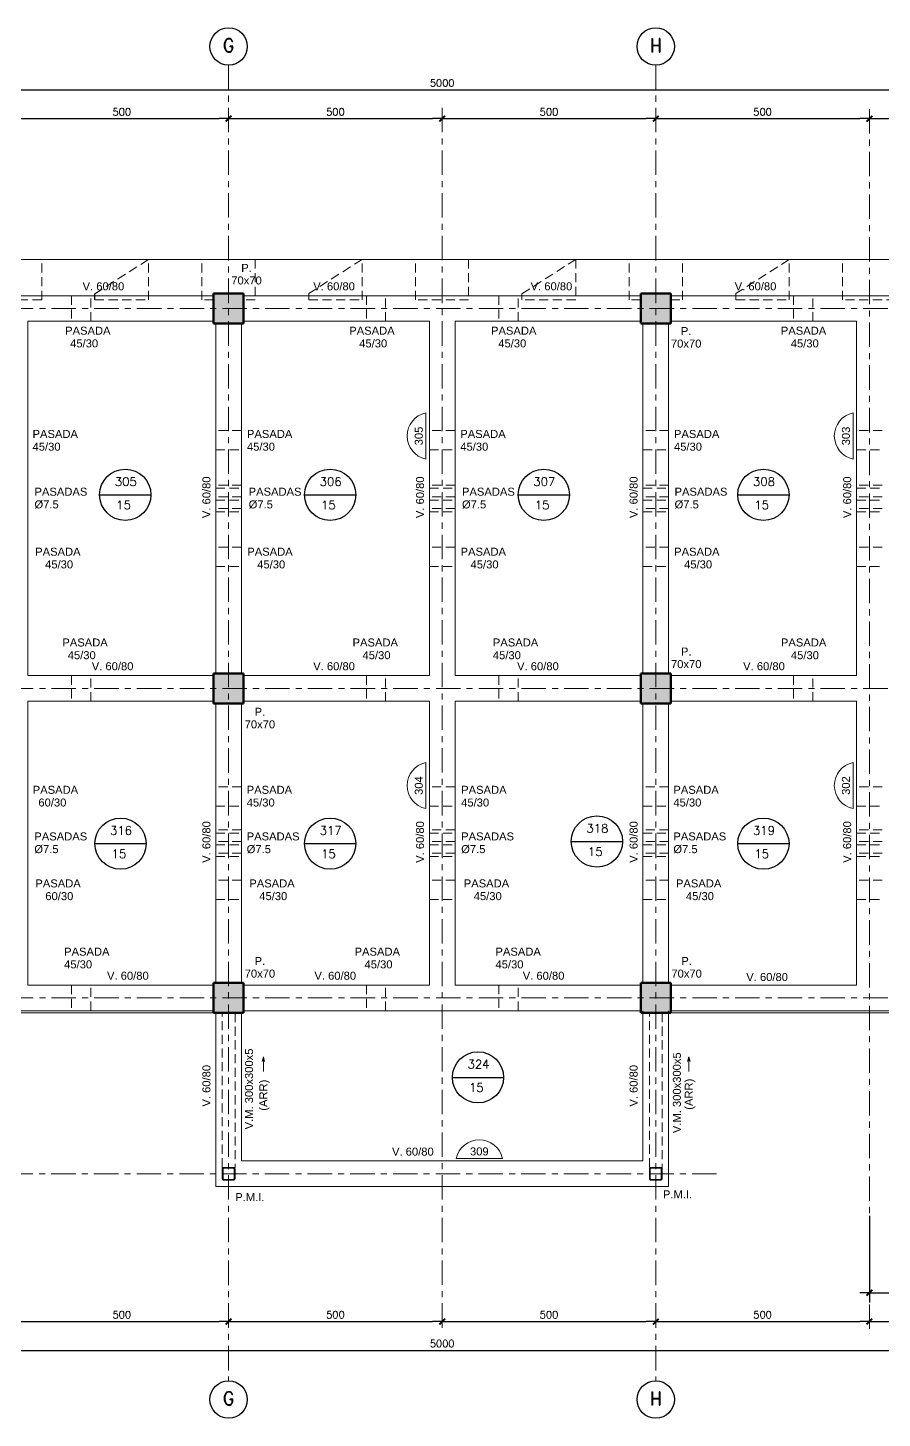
# Model space of a CAD drawing. Extents: x -4 to 6083, y -4 to 8618.
# Drawn here: x 2065 to 4065, y 1661 to 4918 of the extents above; entities that cross this region are included whole.
import ezdxf
from ezdxf.enums import TextEntityAlignment as Align

# ---------------------------------------------------------------- set-up
doc = ezdxf.new("R2010")
doc.units = 0
doc.header["$LTSCALE"] = 45
doc.header["$MEASUREMENT"] = 0
doc.linetypes.add('Grid Line', pattern=[2.2225, 1.27, -0.3175, 0.3175, -0.3175])
doc.linetypes.add('RLE-PROYECCION', pattern=[0.71438, 0.47625, -0.23813])
doc.layers.get('0').update_dxf_attribs({"linetype": 'CONTINUOUS'})
for name, color, linetype, lineweight in [('A-ANNO-TEXT', 2, 'CONTINUOUS', 9), ('RLE-EJE', 3, 'CONTINUOUS', 25), ('RLE-EJES', 1, 'Grid Line', 9), ('RLE-LOSA', 3, 'CONTINUOUS', 15), ('RLE-PILAR', 5, 'CONTINUOUS', 50), ('RLE-PROYECCION', 2, 'RLE-PROYECCION', 15), ('RLE-SOLID', 252, 'CONTINUOUS', 15), ('RLE-TEXTO-1', 9, 'CONTINUOUS', 9), ('RLE-VIGA', 3, 'CONTINUOUS', 15)]:
    doc.layers.add(name, color=color, linetype=linetype, lineweight=lineweight)
for name, color, linetype in [('RLA-COTAS', 2, 'CONTINUOUS'), ('RLA-COTAS1', 2, 'CONTINUOUS'), ('RLA-LOSAS', 3, 'CONTINUOUS')]:
    doc.layers.add(name, color=color, linetype=linetype)
doc.styles.add('Arial_1', font='arial.ttf', dxfattribs={"height": 30})
doc.styles.add('Arial_2', font='arial.ttf', dxfattribs={"height": 18.75})
doc.styles.add('ROMAND', font='romand', dxfattribs={"height": 31.5})
doc.styles.add('ROMANS', font='ROMANS.shx', dxfattribs={"height": 16.875})
doc.dimstyles.new('ING-75', dxfattribs={"dimscale": 75, "dimtxt": 0.27, "dimasz": 0.3, "dimexe": 0, "dimexo": 0, "dimgap": 0.1, "dimtad": 1, "dimdec": 1, "dimzin": 12, "dimdsep": 46, "dimtxsty": 'ROMANS', "dimblk": 'TICK1', "dimblk1": 'TICK1', "dimblk2": 'TICK1', "dimcen": 0.09, "dimclrd": 2, "dimclre": 1, "dimclrt": 3, "dimadec": 0, "dimazin": 0, "dimtfac": 1, "dimtdec": 0, "dimtix": 1, "dimtmove": 2, "dimatfit": 3, "dimldrblk": 'TICK1', "dimfxl": 0, "dimfxlon": 1, "dimtolj": 1, "dimtzin": 0, "dimarcsym": 0})

# ---------------------------------------------------------------- blocks, each defined once
blk = doc.blocks.new('TICK1')
at = {"color": 2}
for points in [[(0, 0), (-1, 0)], [(0, 0), (1, 0)]]:
    blk.add_lwpolyline(points, dxfattribs=at)
at = {"color": 2, "const_width": 0.2}
blk.add_lwpolyline([(-0.3, -0.3), (0.3, 0.3)], dxfattribs=at)
blk = doc.blocks.new('*D59')
at = {"layer": 'RLA-COTAS', "color": 2, "lineweight": -2, "transparency": 16777216}
blk.add_line((557.5, 4772.5), (5512.5, 4772.5), dxfattribs=at)
at = {"layer": 'RLA-COTAS', "color": 2, "lineweight": -2, "transparency": 16777216, "xscale": 22.5, "yscale": 22.5, "zscale": 22.5, "rotation": 180}
blk.add_blockref('TICK1', (535, 4772.5), dxfattribs=at)
at = {"layer": 'RLA-COTAS', "color": 2, "lineweight": -2, "transparency": 16777216, "xscale": 22.5, "yscale": 22.5, "zscale": 22.5}
blk.add_blockref('TICK1', (5535, 4772.5), dxfattribs=at)
at = {"layer": 'RLA-COTAS', "color": 3, "transparency": 16777216, "insert": (3035, 4788.4), "char_height": 16.88, "attachment_point": 5, "style": 'ROMANS'}
blk.add_mtext('\\A1;5000', dxfattribs=at)
blk = doc.blocks.new('*D64')
at = {"layer": 'RLA-COTAS', "color": 2, "lineweight": -2, "transparency": 16777216}
blk.add_line((2057.5, 4705), (2512.5, 4705), dxfattribs=at)
at = {"layer": 'RLA-COTAS', "color": 2, "lineweight": -2, "transparency": 16777216, "xscale": 22.5, "yscale": 22.5, "zscale": 22.5, "rotation": 180}
blk.add_blockref('TICK1', (2035, 4705), dxfattribs=at)
at = {"layer": 'RLA-COTAS', "color": 2, "lineweight": -2, "transparency": 16777216, "xscale": 22.5, "yscale": 22.5, "zscale": 22.5}
blk.add_blockref('TICK1', (2535, 4705), dxfattribs=at)
at = {"layer": 'RLA-COTAS', "color": 3, "transparency": 16777216, "insert": (2285, 4720.9), "char_height": 16.88, "attachment_point": 5, "style": 'ROMANS'}
blk.add_mtext('\\A1;500', dxfattribs=at)
blk = doc.blocks.new('*D65')
at = {"layer": 'RLA-COTAS', "color": 2, "lineweight": -2, "transparency": 16777216}
blk.add_line((2557.5, 4705), (3012.5, 4705), dxfattribs=at)
at = {"layer": 'RLA-COTAS', "color": 2, "lineweight": -2, "transparency": 16777216, "xscale": 22.5, "yscale": 22.5, "zscale": 22.5, "rotation": 180}
blk.add_blockref('TICK1', (2535, 4705), dxfattribs=at)
at = {"layer": 'RLA-COTAS', "color": 2, "lineweight": -2, "transparency": 16777216, "xscale": 22.5, "yscale": 22.5, "zscale": 22.5}
blk.add_blockref('TICK1', (3035, 4705), dxfattribs=at)
at = {"layer": 'RLA-COTAS', "color": 3, "transparency": 16777216, "insert": (2785, 4720.9), "char_height": 16.88, "attachment_point": 5, "style": 'ROMANS'}
blk.add_mtext('\\A1;500', dxfattribs=at)
blk = doc.blocks.new('*D66')
at = {"layer": 'RLA-COTAS', "color": 2, "lineweight": -2, "transparency": 16777216}
blk.add_line((3057.5, 4705), (3512.5, 4705), dxfattribs=at)
at = {"layer": 'RLA-COTAS', "color": 2, "lineweight": -2, "transparency": 16777216, "xscale": 22.5, "yscale": 22.5, "zscale": 22.5, "rotation": 180}
blk.add_blockref('TICK1', (3035, 4705), dxfattribs=at)
at = {"layer": 'RLA-COTAS', "color": 2, "lineweight": -2, "transparency": 16777216, "xscale": 22.5, "yscale": 22.5, "zscale": 22.5}
blk.add_blockref('TICK1', (3535, 4705), dxfattribs=at)
at = {"layer": 'RLA-COTAS', "color": 3, "transparency": 16777216, "insert": (3285, 4720.9), "char_height": 16.88, "attachment_point": 5, "style": 'ROMANS'}
blk.add_mtext('\\A1;500', dxfattribs=at)
blk = doc.blocks.new('*D67')
at = {"layer": 'RLA-COTAS', "color": 2, "lineweight": -2, "transparency": 16777216}
blk.add_line((3557.5, 4705), (4012.5, 4705), dxfattribs=at)
at = {"layer": 'RLA-COTAS', "color": 2, "lineweight": -2, "transparency": 16777216, "xscale": 22.5, "yscale": 22.5, "zscale": 22.5, "rotation": 180}
blk.add_blockref('TICK1', (3535, 4705), dxfattribs=at)
at = {"layer": 'RLA-COTAS', "color": 2, "lineweight": -2, "transparency": 16777216, "xscale": 22.5, "yscale": 22.5, "zscale": 22.5}
blk.add_blockref('TICK1', (4035, 4705), dxfattribs=at)
at = {"layer": 'RLA-COTAS', "color": 3, "transparency": 16777216, "insert": (3785, 4720.9), "char_height": 16.88, "attachment_point": 5, "style": 'ROMANS'}
blk.add_mtext('\\A1;500', dxfattribs=at)
blk = doc.blocks.new('*D68')
at = {"layer": 'RLA-COTAS', "color": 2, "lineweight": -2, "transparency": 16777216}
blk.add_line((4057.5, 4705), (4512.5, 4705), dxfattribs=at)
at = {"layer": 'RLA-COTAS', "color": 2, "lineweight": -2, "transparency": 16777216, "xscale": 22.5, "yscale": 22.5, "zscale": 22.5, "rotation": 180}
blk.add_blockref('TICK1', (4035, 4705), dxfattribs=at)
at = {"layer": 'RLA-COTAS', "color": 2, "lineweight": -2, "transparency": 16777216, "xscale": 22.5, "yscale": 22.5, "zscale": 22.5}
blk.add_blockref('TICK1', (4535, 4705), dxfattribs=at)
at = {"layer": 'RLA-COTAS', "color": 3, "transparency": 16777216, "insert": (4285, 4720.9), "char_height": 16.88, "attachment_point": 5, "style": 'ROMANS'}
blk.add_mtext('\\A1;500', dxfattribs=at)
blk = doc.blocks.new('*D84')
at = {"layer": 'RLA-COTAS', "color": 2, "lineweight": -2, "transparency": 16777216}
blk.add_line((2057.5, 1887.1), (2512.5, 1887.1), dxfattribs=at)
at = {"layer": 'RLA-COTAS', "color": 2, "lineweight": -2, "transparency": 16777216, "xscale": 22.5, "yscale": 22.5, "zscale": 22.5, "rotation": 180}
blk.add_blockref('TICK1', (2035, 1887.1), dxfattribs=at)
at = {"layer": 'RLA-COTAS', "color": 2, "lineweight": -2, "transparency": 16777216, "xscale": 22.5, "yscale": 22.5, "zscale": 22.5}
blk.add_blockref('TICK1', (2535, 1887.1), dxfattribs=at)
at = {"layer": 'RLA-COTAS', "color": 3, "transparency": 16777216, "insert": (2285, 1903.1), "char_height": 16.88, "attachment_point": 5, "style": 'ROMANS'}
blk.add_mtext('\\A1;500', dxfattribs=at)
blk = doc.blocks.new('*D85')
at = {"layer": 'RLA-COTAS', "color": 2, "lineweight": -2, "transparency": 16777216}
blk.add_line((2557.5, 1887.1), (3012.5, 1887.1), dxfattribs=at)
at = {"layer": 'RLA-COTAS', "color": 2, "lineweight": -2, "transparency": 16777216, "xscale": 22.5, "yscale": 22.5, "zscale": 22.5, "rotation": 180}
blk.add_blockref('TICK1', (2535, 1887.1), dxfattribs=at)
at = {"layer": 'RLA-COTAS', "color": 2, "lineweight": -2, "transparency": 16777216, "xscale": 22.5, "yscale": 22.5, "zscale": 22.5}
blk.add_blockref('TICK1', (3035, 1887.1), dxfattribs=at)
at = {"layer": 'RLA-COTAS', "color": 3, "transparency": 16777216, "insert": (2785, 1903.1), "char_height": 16.88, "attachment_point": 5, "style": 'ROMANS'}
blk.add_mtext('\\A1;500', dxfattribs=at)
blk = doc.blocks.new('*D86')
at = {"layer": 'RLA-COTAS', "color": 2, "lineweight": -2, "transparency": 16777216}
blk.add_line((3057.5, 1887.1), (3512.5, 1887.1), dxfattribs=at)
at = {"layer": 'RLA-COTAS', "color": 2, "lineweight": -2, "transparency": 16777216, "xscale": 22.5, "yscale": 22.5, "zscale": 22.5, "rotation": 180}
blk.add_blockref('TICK1', (3035, 1887.1), dxfattribs=at)
at = {"layer": 'RLA-COTAS', "color": 2, "lineweight": -2, "transparency": 16777216, "xscale": 22.5, "yscale": 22.5, "zscale": 22.5}
blk.add_blockref('TICK1', (3535, 1887.1), dxfattribs=at)
at = {"layer": 'RLA-COTAS', "color": 3, "transparency": 16777216, "insert": (3285, 1903.1), "char_height": 16.88, "attachment_point": 5, "style": 'ROMANS'}
blk.add_mtext('\\A1;500', dxfattribs=at)
blk = doc.blocks.new('*D87')
at = {"layer": 'RLA-COTAS', "color": 2, "lineweight": -2, "transparency": 16777216}
blk.add_line((3557.5, 1887.1), (4012.5, 1887.1), dxfattribs=at)
at = {"layer": 'RLA-COTAS', "color": 2, "lineweight": -2, "transparency": 16777216, "xscale": 22.5, "yscale": 22.5, "zscale": 22.5, "rotation": 180}
blk.add_blockref('TICK1', (3535, 1887.1), dxfattribs=at)
at = {"layer": 'RLA-COTAS', "color": 2, "lineweight": -2, "transparency": 16777216, "xscale": 22.5, "yscale": 22.5, "zscale": 22.5}
blk.add_blockref('TICK1', (4035, 1887.1), dxfattribs=at)
at = {"layer": 'RLA-COTAS', "color": 3, "transparency": 16777216, "insert": (3785, 1903.1), "char_height": 16.88, "attachment_point": 5, "style": 'ROMANS'}
blk.add_mtext('\\A1;500', dxfattribs=at)
blk = doc.blocks.new('*D88')
at = {"layer": 'RLA-COTAS', "color": 2, "lineweight": -2, "transparency": 16777216}
blk.add_line((4057.5, 1887.1), (4512.5, 1887.1), dxfattribs=at)
at = {"layer": 'RLA-COTAS', "color": 2, "lineweight": -2, "transparency": 16777216, "xscale": 22.5, "yscale": 22.5, "zscale": 22.5, "rotation": 180}
blk.add_blockref('TICK1', (4035, 1887.1), dxfattribs=at)
at = {"layer": 'RLA-COTAS', "color": 2, "lineweight": -2, "transparency": 16777216, "xscale": 22.5, "yscale": 22.5, "zscale": 22.5}
blk.add_blockref('TICK1', (4535, 1887.1), dxfattribs=at)
at = {"layer": 'RLA-COTAS', "color": 3, "transparency": 16777216, "insert": (4285, 1903.1), "char_height": 16.88, "attachment_point": 5, "style": 'ROMANS'}
blk.add_mtext('\\A1;500', dxfattribs=at)
blk = doc.blocks.new('*D106')
at = {"layer": 'RLA-COTAS', "color": 2, "lineweight": -2, "transparency": 16777216}
blk.add_line((557.5, 1819.6), (5512.5, 1819.6), dxfattribs=at)
at = {"layer": 'RLA-COTAS', "color": 2, "lineweight": -2, "transparency": 16777216, "xscale": 22.5, "yscale": 22.5, "zscale": 22.5, "rotation": 180}
blk.add_blockref('TICK1', (535, 1819.6), dxfattribs=at)
at = {"layer": 'RLA-COTAS', "color": 2, "lineweight": -2, "transparency": 16777216, "xscale": 22.5, "yscale": 22.5, "zscale": 22.5}
blk.add_blockref('TICK1', (5535, 1819.6), dxfattribs=at)
at = {"layer": 'RLA-COTAS', "color": 3, "transparency": 16777216, "insert": (3035, 1835.6), "char_height": 16.88, "attachment_point": 5, "style": 'ROMANS'}
blk.add_mtext('\\A1;5000', dxfattribs=at)
blk = doc.blocks.new('*D108')
at = {"layer": 'RLA-COTAS1', "color": 1, "lineweight": -2, "transparency": 16777216}
for p, q in [((4035, 2134.6), (4035, 1932.1)), ((4164, 2134.6), (4164, 1932.1))]:
    blk.add_line(p, q, dxfattribs=at)
at = {"layer": 'RLA-COTAS1', "color": 2, "lineweight": -2, "transparency": 16777216}
blk.add_line((4057.5, 1954.6), (4141.5, 1954.6), dxfattribs=at)
at = {"layer": 'RLA-COTAS1', "color": 2, "lineweight": -2, "transparency": 16777216, "xscale": 22.5, "yscale": 22.5, "zscale": 22.5, "rotation": 180}
blk.add_blockref('TICK1', (4035, 1954.6), dxfattribs=at)
at = {"layer": 'RLA-COTAS1', "color": 2, "lineweight": -2, "transparency": 16777216, "xscale": 22.5, "yscale": 22.5, "zscale": 22.5}
blk.add_blockref('TICK1', (4164, 1954.6), dxfattribs=at)
at = {"layer": 'RLA-COTAS1', "color": 3, "transparency": 16777216, "insert": (4099.5, 1970.6), "char_height": 16.88, "attachment_point": 5, "style": 'ROMANS'}
blk.add_mtext('\\A1;129', dxfattribs=at)

msp = doc.modelspace()

# ---------------------------------------------------------------- hatches: boundary and pattern name
at = {"layer": 'RLE-SOLID'}
for points in [[(2569.967, 4225.329), (2569.967, 4295.329), (2499.967, 4295.329), (2499.967, 4225.329)], [(3569.967, 4225.329), (3569.967, 4295.329), (3499.967, 4295.329), (3499.967, 4225.329)], [(2569.967, 3335.346), (2569.967, 3405.346), (2499.967, 3405.346), (2499.967, 3335.346)], [(3569.967, 3335.346), (3569.967, 3405.346), (3499.967, 3405.346), (3499.967, 3335.346)], [(2499.967, 2610.329), (2569.967, 2610.329), (2569.967, 2680.329), (2499.967, 2680.329), (2499.967, 2615.268)], [(3557.42, 2610.329), (3569.967, 2610.329), (3569.967, 2680.329), (3499.967, 2680.329), (3499.967, 2610.329), (3531.535, 2610.329)]]:
    msp.add_hatch(color=256, dxfattribs=at).paths.add_polyline_path(points, flags=0)

# ---------------------------------------------------------------- linework, layer by layer
msp.add_line((2221.739, 4280.329), (2221.739, 4294.831))
at = {"layer": 'A-ANNO-TEXT'}
for p, q in [((2616.308, 2507.611), (2613.293, 2496.361)), ((2616.308, 2507.611), (2619.322, 2496.361)), ((2616.308, 2507.611), (2616.308, 2475.085)), ((3612.308, 2507.611), (3609.293, 2496.361)), ((3612.308, 2507.611), (3615.322, 2496.361)), ((3612.308, 2507.611), (3612.308, 2475.085)), ((2616.308, 2475.085), (2616.308, 2472.786)), ((3612.308, 2475.085), (3612.308, 2472.786))]:
    msp.add_line(p, q, dxfattribs=at)
at = {"layer": 'RLA-LOSAS'}
for p, q in [((2233.083, 3823.976), (2353.083, 3823.976)), ((2712.612, 3823.976), (2832.612, 3823.976)), ((3212.841, 3823.976), (3332.841, 3823.976)), ((3726.869, 3823.976), (3846.869, 3823.976)), ((2221.971, 3006.705), (2341.971, 3006.705)), ((2712.612, 3006.705), (2832.612, 3006.705)), ((3337.174, 3011.863), (3457.174, 3011.863)), ((3726.869, 3006.705), (3846.869, 3006.705)), ((3058.805, 2459.214), (3178.805, 2459.214))]:
    msp.add_line(p, q, dxfattribs=at)
for centre in [(2293.083, 3823.976), (2772.612, 3823.976), (3272.841, 3823.976), (3786.869, 3823.976), (2281.971, 3006.705), (2772.612, 3006.705), (3397.174, 3011.863), (3786.869, 3006.705), (3118.805, 2459.214)]:
    msp.add_circle(centre, 60, dxfattribs=at)
at = {"layer": 'RLE-EJE'}
for centre in [(2534.967, 4874.079), (3534.967, 4874.079), (2534.967, 1704.579), (3534.967, 1704.579)]:
    msp.add_circle(centre, 43.75, dxfattribs=at)
at = {"layer": 'RLE-EJES'}
for p, q in [((2534.967, 4830.329), (2534.967, 1748.329)), ((3534.967, 4830.329), (3534.967, 1748.329)), ((3034.967, 4730.346), (3034.967, 1870.346)), ((4034.967, 4727.346), (4034.967, 1865.346)), ((120.235, 4260.346), (5959.23, 4260.346)), ((120.235, 3370.346), (5959.23, 3370.346)), ((120.235, 2645.329), (5959.23, 2645.329)), ((3677.154, 2233.329), (167.154, 2233.329))]:
    msp.add_line(p, q, dxfattribs=at)
at = {"layer": 'RLE-LOSA'}
for p, q in [((499.966, 4375.329), (5064.967, 4375.329)), ((2499.967, 2610.329), (1784.972, 2610.329)), ((4499.967, 2610.329), (3569.967, 2610.329))]:
    msp.add_line(p, q, dxfattribs=at)
at = {"layer": 'RLE-PILAR'}
for p, q in [((2499.967, 4295.329), (2569.967, 4295.329)), ((2499.967, 4225.329), (2499.967, 4295.329)), ((2569.967, 4295.329), (2569.967, 4225.329)), ((3499.967, 4295.329), (3569.967, 4295.329)), ((3499.967, 4225.329), (3499.967, 4295.329)), ((3569.967, 4295.329), (3569.967, 4225.329)), ((2569.967, 4225.329), (2499.967, 4225.329)), ((3569.967, 4225.329), (3499.967, 4225.329)), ((2499.967, 3405.346), (2569.967, 3405.346)), ((2499.967, 3335.346), (2499.967, 3405.346)), ((2569.967, 3405.346), (2569.967, 3335.346)), ((3499.967, 3405.346), (3569.967, 3405.346)), ((3499.967, 3335.346), (3499.967, 3405.346)), ((3569.967, 3405.346), (3569.967, 3335.346)), ((2569.967, 3335.346), (2499.967, 3335.346)), ((3569.967, 3335.346), (3499.967, 3335.346)), ((2499.967, 2680.329), (2569.967, 2680.329)), ((2499.967, 2610.329), (2499.967, 2680.329)), ((2569.967, 2680.329), (2569.967, 2610.329)), ((3499.967, 2680.329), (3569.967, 2680.329)), ((3499.967, 2610.329), (3499.967, 2680.329)), ((3569.967, 2680.329), (3569.967, 2610.329)), ((2569.967, 2610.329), (2499.967, 2610.329)), ((3569.967, 2610.329), (3499.967, 2610.329))]:
    msp.add_line(p, q, dxfattribs=at)
at = {"layer": 'RLE-PROYECCION'}
for p, q in [((2097.467, 4280.317), (2097.467, 4375.317)), ((2097.467, 4280.317), (1972.467, 4280.317)), ((2167.467, 4290.346), (2167.467, 4230.346)), ((2212.467, 4230.346), (2212.467, 4290.346)), ((2857.467, 4290.346), (2857.467, 4230.346)), ((2902.467, 4230.346), (2902.467, 4290.346)), ((3167.467, 4290.346), (3167.467, 4230.346)), ((3212.467, 4230.346), (3212.467, 4290.346)), ((3857.467, 4290.346), (3857.467, 4230.346)), ((3902.467, 4230.346), (3902.467, 4290.346)), ((2564.967, 3974.513), (2504.967, 3974.513)), ((3064.967, 3974.513), (3004.967, 3974.513)), ((3564.967, 3974.513), (3504.967, 3974.513)), ((4064.967, 3974.513), (4004.967, 3974.513)), ((2504.967, 3929.513), (2564.967, 3929.513)), ((3004.967, 3929.513), (3064.967, 3929.513)), ((3504.967, 3929.513), (3564.967, 3929.513)), ((4004.967, 3929.513), (4064.967, 3929.513)), ((2564.967, 3846.596), (2504.967, 3846.596)), ((3064.967, 3846.596), (3004.967, 3846.596)), ((3564.967, 3846.596), (3504.967, 3846.596)), ((4064.967, 3846.596), (4004.967, 3846.596)), ((2504.967, 3839.096), (2564.967, 3839.096)), ((2564.967, 3819.096), (2504.967, 3819.096)), ((2504.967, 3811.596), (2564.967, 3811.596)), ((3004.967, 3839.096), (3064.967, 3839.096)), ((3064.967, 3819.096), (3004.967, 3819.096)), ((3004.967, 3811.596), (3064.967, 3811.596)), ((3504.967, 3839.096), (3564.967, 3839.096)), ((3564.967, 3819.096), (3504.967, 3819.096)), ((3504.967, 3811.596), (3564.967, 3811.596)), ((4004.967, 3839.096), (4064.967, 3839.096)), ((4064.967, 3819.096), (4004.967, 3819.096)), ((4004.967, 3811.596), (4064.967, 3811.596)), ((2564.967, 3791.596), (2504.967, 3791.596)), ((2504.967, 3784.096), (2564.967, 3784.096)), ((3064.967, 3791.596), (3004.967, 3791.596)), ((3004.967, 3784.096), (3064.967, 3784.096)), ((3564.967, 3791.596), (3504.967, 3791.596)), ((3504.967, 3784.096), (3564.967, 3784.096)), ((4064.967, 3791.596), (4004.967, 3791.596)), ((4004.967, 3784.096), (4064.967, 3784.096)), ((2564.967, 3701.179), (2504.967, 3701.179)), ((3064.967, 3701.179), (3004.967, 3701.179)), ((3564.967, 3701.179), (3504.967, 3701.179)), ((4064.967, 3701.179), (4004.967, 3701.179)), ((2504.967, 3656.179), (2564.967, 3656.179)), ((3004.967, 3656.179), (3064.967, 3656.179)), ((3504.967, 3656.179), (3564.967, 3656.179)), ((4004.967, 3656.179), (4064.967, 3656.179)), ((2167.467, 3400.346), (2167.467, 3340.346)), ((2212.467, 3340.346), (2212.467, 3400.346)), ((2857.467, 3400.346), (2857.467, 3340.346)), ((2902.467, 3340.346), (2902.467, 3400.346)), ((3167.467, 3400.346), (3167.467, 3340.346)), ((3212.467, 3340.346), (3212.467, 3400.346)), ((3857.467, 3400.346), (3857.467, 3340.346)), ((3902.467, 3340.346), (3902.467, 3400.346)), ((2564.967, 3139.507), (2504.967, 3139.507)), ((3064.967, 3139.507), (3004.967, 3139.507)), ((3564.967, 3139.507), (3504.967, 3139.507)), ((4064.967, 3139.507), (4004.967, 3139.507)), ((2504.967, 3094.507), (2564.967, 3094.507)), ((3004.967, 3094.507), (3064.967, 3094.507)), ((3504.967, 3094.507), (3564.967, 3094.507)), ((4004.967, 3094.507), (4064.967, 3094.507)), ((2564.967, 3039.088), (2504.967, 3039.088)), ((2504.967, 3039.088), (2504.967, 3031.588)), ((2504.967, 3031.588), (2564.967, 3031.588)), ((2564.967, 3031.588), (2564.967, 3039.088)), ((3064.967, 3039.088), (3004.967, 3039.088)), ((3004.967, 3031.588), (3064.967, 3031.588)), ((3564.967, 3039.088), (3504.967, 3039.088)), ((3504.967, 3031.588), (3564.967, 3031.588)), ((4064.967, 3039.088), (4004.967, 3039.088)), ((4004.967, 3031.588), (4064.967, 3031.588)), ((2564.967, 3011.588), (2504.967, 3011.588)), ((2504.967, 3011.588), (2504.967, 3004.088)), ((2504.967, 3004.088), (2564.967, 3004.088)), ((2564.967, 3004.088), (2564.967, 3011.588)), ((3064.967, 3011.588), (3004.967, 3011.588)), ((3004.967, 3004.088), (3064.967, 3004.088)), ((3564.967, 3011.588), (3504.967, 3011.588)), ((3504.967, 3004.088), (3564.967, 3004.088)), ((4064.967, 3011.588), (4004.967, 3011.588)), ((4004.967, 3004.088), (4064.967, 3004.088)), ((2564.967, 2984.088), (2504.967, 2984.088)), ((2504.967, 2984.088), (2504.967, 2976.588)), ((2504.967, 2976.588), (2564.967, 2976.588)), ((2564.967, 2976.588), (2564.967, 2984.088)), ((3064.967, 2984.088), (3004.967, 2984.088)), ((3004.967, 2976.588), (3064.967, 2976.588)), ((3564.967, 2984.088), (3504.967, 2984.088)), ((3504.967, 2976.588), (3564.967, 2976.588)), ((4064.967, 2984.088), (4004.967, 2984.088)), ((4004.967, 2976.588), (4064.967, 2976.588)), ((2564.967, 2921.168), (2504.967, 2921.168)), ((3064.967, 2921.168), (3004.967, 2921.168)), ((3564.967, 2921.168), (3504.967, 2921.168)), ((4064.967, 2921.168), (4004.967, 2921.168)), ((2504.967, 2876.168), (2564.967, 2876.168)), ((3004.967, 2876.168), (3064.967, 2876.168)), ((3504.967, 2876.168), (3564.967, 2876.168)), ((4004.967, 2876.168), (4064.967, 2876.168)), ((2167.467, 2675.346), (2167.467, 2615.346)), ((2212.467, 2615.346), (2212.467, 2675.346)), ((2857.467, 2675.346), (2857.467, 2615.346)), ((2902.467, 2615.346), (2902.467, 2675.346)), ((3167.467, 2675.346), (3167.467, 2615.346)), ((3212.467, 2615.346), (3212.467, 2675.346)), ((2519.967, 2248.329), (2519.967, 2610.346)), ((2549.967, 2610.346), (2549.967, 2248.329)), ((3519.967, 2248.329), (3519.967, 2610.346)), ((3519.967, 2610.346), (3549.967, 2610.346)), ((3549.967, 2610.346), (3549.967, 2248.329)), ((2548.967, 2248.329), (2520.967, 2248.329)), ((2523.967, 2248.329), (2545.967, 2248.329)), ((2545.967, 2248.329), (2523.967, 2248.329)), ((3548.967, 2248.329), (3520.967, 2248.329)), ((3523.967, 2248.329), (3545.967, 2248.329)), ((3545.967, 2248.329), (3523.967, 2248.329)), ((2519.967, 2222.329), (2519.967, 2244.329)), ((2519.967, 2244.329), (2519.967, 2222.329)), ((2521.967, 2244.329), (2521.967, 2222.329)), ((2521.967, 2222.329), (2521.967, 2244.329)), ((2545.967, 2246.329), (2523.967, 2246.329)), ((2523.967, 2246.329), (2545.967, 2246.329)), ((2523.967, 2220.329), (2545.967, 2220.329)), ((2545.967, 2220.329), (2523.967, 2220.329)), ((2545.967, 2218.329), (2523.967, 2218.329)), ((2523.967, 2218.329), (2545.967, 2218.329)), ((2547.967, 2222.329), (2547.967, 2244.329)), ((2547.967, 2244.329), (2547.967, 2222.329)), ((2549.967, 2244.329), (2549.967, 2222.329)), ((2549.967, 2222.329), (2549.967, 2244.329)), ((3519.967, 2222.329), (3519.967, 2244.329)), ((3519.967, 2244.329), (3519.967, 2222.329)), ((3521.967, 2244.329), (3521.967, 2222.329)), ((3521.967, 2222.329), (3521.967, 2244.329)), ((3545.967, 2246.329), (3523.967, 2246.329)), ((3523.967, 2246.329), (3545.967, 2246.329)), ((3523.967, 2220.329), (3545.967, 2220.329)), ((3545.967, 2220.329), (3523.967, 2220.329)), ((3545.967, 2218.329), (3523.967, 2218.329)), ((3523.967, 2218.329), (3545.967, 2218.329)), ((3547.967, 2222.329), (3547.967, 2244.329)), ((3547.967, 2244.329), (3547.967, 2222.329)), ((3549.967, 2244.329), (3549.967, 2222.329)), ((3549.967, 2222.329), (3549.967, 2244.329))]:
    msp.add_line(p, q, dxfattribs=at)
for points in [[(2221.739, 4280.329), (2347.466, 4280.329), (2347.466, 4375.297), (2221.739, 4294.831)], [(2499.967, 4280.329), (2472.466, 4280.329), (2472.466, 4375.329)], [(2597.467, 4375.329), (2597.467, 4280.329), (2569.967, 4280.329)], [(3499.422, 4280.329), (3472.466, 4280.329), (3472.466, 4375.329)], [(3569.967, 4280.329), (3597.466, 4280.329), (3597.466, 4375.329)]]:
    msp.add_lwpolyline(points, dxfattribs=at)
for points in [[(2722.466, 4295.248), (2722.466, 4280.329), (2847.466, 4280.329), (2847.466, 4375.331)], [(2972.467, 4375.334), (3096.739, 4375.334), (3096.739, 4280.329), (2972.467, 4280.329)], [(3221.739, 4294.831), (3347.466, 4375.297), (3347.466, 4280.329), (3221.739, 4280.329)], [(3722.466, 4295.297), (3722.466, 4280.329), (3847.466, 4280.329), (3847.466, 4375.297)], [(3972.467, 4375.334), (4096.739, 4375.334), (4096.739, 4280.329), (3972.467, 4280.329)]]:
    msp.add_lwpolyline(points, close=True, dxfattribs=at)
at = {"layer": 'RLE-PROYECCION', "flags": 128}
for points in [[(2520.967, 2248.329), (2520.744, 2248.329), (2520.533, 2248.329), (2520.343, 2248.329), (2520.185, 2248.329), (2520.066, 2248.329), (2519.992, 2248.329), (2519.967, 2248.329)], [(2549.967, 2248.329), (2549.942, 2248.329), (2549.868, 2248.329), (2549.749, 2248.329), (2549.59, 2248.329), (2549.401, 2248.329), (2549.189, 2248.329), (2548.967, 2248.329)], [(3520.967, 2248.329), (3520.744, 2248.329), (3520.533, 2248.329), (3520.343, 2248.329), (3520.185, 2248.329), (3520.066, 2248.329), (3519.992, 2248.329), (3519.967, 2248.329)], [(3549.967, 2248.329), (3549.942, 2248.329), (3549.868, 2248.329), (3549.749, 2248.329), (3549.59, 2248.329), (3549.401, 2248.329), (3549.189, 2248.329), (3548.967, 2248.329)]]:
    msp.add_lwpolyline(points, dxfattribs=at)
at = {"layer": 'RLE-PROYECCION'}
for centre, radius, start, end in [((2523.967, 2244.329), 4, 90, 180), ((2523.967, 2244.329), 4, 90, 180), ((2545.967, 2244.329), 4, 0, 90), ((2545.967, 2244.329), 4, 0, 90), ((3523.967, 2244.329), 4, 90, 180), ((3523.967, 2244.329), 4, 90, 180), ((3545.967, 2244.329), 4, 0, 90), ((3545.967, 2244.329), 4, 0, 90), ((2523.967, 2222.329), 4, 180, 270), ((2523.967, 2222.329), 4, 180, 270), ((2523.967, 2244.329), 2, 90, 180), ((2523.967, 2244.329), 2, 90, 180), ((2523.967, 2222.329), 2, 180, 270), ((2523.967, 2222.329), 2, 180, 270), ((2545.967, 2244.329), 2, 0, 90), ((2545.967, 2244.329), 2, 0, 90), ((2545.967, 2222.329), 4, 270, 0), ((2545.967, 2222.329), 2, 270, 0), ((2545.967, 2222.329), 4, 270, 0), ((2545.967, 2222.329), 2, 270, 0), ((3523.967, 2222.329), 4, 180, 270), ((3523.967, 2222.329), 4, 180, 270), ((3523.967, 2244.329), 2, 90, 180), ((3523.967, 2244.329), 2, 90, 180), ((3523.967, 2222.329), 2, 180, 270), ((3523.967, 2222.329), 2, 180, 270), ((3545.967, 2244.329), 2, 0, 90), ((3545.967, 2244.329), 2, 0, 90), ((3545.967, 2222.329), 4, 270, 0), ((3545.967, 2222.329), 2, 270, 0), ((3545.967, 2222.329), 4, 270, 0), ((3545.967, 2222.329), 2, 270, 0)]:
    msp.add_arc(centre, radius, start, end, dxfattribs=at)
at = {"layer": 'RLE-TEXTO-1'}
for p, q in [((2996.693, 3907.712), (2996.693, 4015.712)), ((3996.693, 3907.712), (3996.693, 4015.712)), ((2996.693, 3088.826), (2996.693, 3196.826)), ((3996.693, 3088.826), (3996.693, 3196.826)), ((3067.922, 2269.19), (3175.922, 2269.19))]:
    msp.add_line(p, q, dxfattribs=at)
for centre, start, end in [((3008.181, 3961.712), 102.010217, 257.989783), ((4008.181, 3961.712), 102.010217, 257.989783), ((3008.181, 3142.826), 102.010217, 257.989783), ((4008.181, 3142.826), 102.010217, 257.989783), ((3121.922, 2257.701), 12.010217, 167.989783)]:
    msp.add_arc(centre, 55.208, start, end, dxfattribs=at)
at = {"layer": 'RLE-VIGA'}
for p, q in [((1569.967, 4290.346), (2499.967, 4290.346)), ((2569.967, 4290.346), (3499.967, 4290.346)), ((3569.967, 4290.346), (4499.967, 4290.346)), ((2064.967, 4230.346), (2499.967, 4230.346)), ((2064.967, 4230.346), (2064.967, 3400.346)), ((2504.967, 4225.329), (2504.967, 3405.346)), ((2564.967, 4225.329), (2564.967, 3405.346)), ((2569.967, 4230.346), (3004.967, 4230.346)), ((3004.967, 4230.346), (3004.967, 3400.346)), ((3064.967, 4230.346), (3499.967, 4230.346)), ((3064.967, 4230.346), (3064.967, 3400.346)), ((3504.967, 4225.329), (3504.967, 3405.346)), ((3564.967, 4225.329), (3564.967, 3405.346)), ((3569.967, 4230.346), (4004.967, 4230.346)), ((4004.967, 4230.346), (4004.967, 3400.346)), ((2064.967, 3400.346), (2499.967, 3400.346)), ((2569.967, 3400.346), (3004.967, 3400.346)), ((3064.967, 3400.346), (3499.967, 3400.346)), ((3569.967, 3400.346), (4004.967, 3400.346)), ((2064.967, 3340.346), (2499.967, 3340.346)), ((2064.967, 3340.346), (2064.967, 2675.346)), ((2504.967, 3335.346), (2504.967, 2680.329)), ((2564.967, 3335.346), (2564.967, 2680.329)), ((2569.967, 3340.346), (3004.967, 3340.346)), ((3004.967, 3340.346), (3004.967, 2675.346)), ((3064.967, 3340.346), (3499.967, 3340.346)), ((3064.967, 3340.346), (3064.967, 2675.346)), ((3504.967, 3335.346), (3504.967, 2680.329)), ((3564.967, 3335.346), (3564.967, 2680.329)), ((3569.967, 3340.346), (4004.967, 3340.346)), ((4004.967, 3340.346), (4004.967, 2675.346)), ((2064.967, 2675.346), (2499.967, 2675.346)), ((2569.967, 2675.346), (3004.967, 2675.346)), ((3064.967, 2675.346), (3499.967, 2675.346)), ((3569.967, 2675.346), (4004.967, 2675.346)), ((1784.972, 2615.346), (2499.967, 2615.346)), ((2504.967, 2610.329), (2504.967, 2263.329)), ((2564.967, 2610.329), (2564.967, 2263.329)), ((2569.967, 2615.346), (3499.967, 2615.346)), ((3504.967, 2615.346), (3504.967, 2263.329)), ((3564.967, 2615.346), (3564.967, 2203.329)), ((3569.967, 2615.346), (4499.967, 2615.346)), ((2504.967, 2203.329), (2504.967, 2263.329)), ((3504.967, 2263.329), (2564.967, 2263.329)), ((3564.967, 2263.329), (3564.967, 2203.329)), ((3564.967, 2203.329), (2504.967, 2203.329))]:
    msp.add_line(p, q, dxfattribs=at)

# ---------------------------------------------------------------- texts
at = {"layer": 'RLA-LOSAS', "char_height": 20, "width": 1, "attachment_point": 2, "line_spacing_factor": 0.941778, "style": 'ROMAND'}
for s, insert in [('305', (2294.354, 3864.765)), ('306', (2773.883, 3864.765)), ('307', (3274.112, 3864.765)), ('308', (3788.14, 3864.765)), ('15', (2289.228, 3810.027)), ('15', (2768.757, 3810.027)), ('15', (3268.986, 3810.027)), ('15', (3783.014, 3810.027)), ('316', (2283.242, 3047.495)), ('317', (2773.883, 3047.495)), ('318', (3398.445, 3052.653)), ('319', (3788.14, 3047.495)), ('15', (3393.319, 2997.914)), ('15', (2278.117, 2992.756)), ('15', (2768.757, 2992.756)), ('15', (3783.014, 2992.756)), ('324', (3120.076, 2500.003)), ('15', (3114.95, 2445.265))]:
    msp.add_mtext(s, dxfattribs=dict(at, insert=insert))
at = {"layer": 'RLE-EJE', "color": 5, "char_height": 31.25, "width": 1, "attachment_point": 2, "line_spacing_factor": 0.941778, "style": 'ROMAND'}
for s, insert in [('G', (2534.976, 4892.395)), ('H', (3534.976, 4892.395)), ('G', (2534.976, 1722.895)), ('H', (3534.976, 1722.895))]:
    msp.add_mtext(s, dxfattribs=dict(at, insert=insert))
at = {"layer": 'RLE-TEXTO-1', "style": 'Arial_1'}
for s, p in [('305', (2989.499, 3961.671)), ('303', (3989.499, 3961.671)), ('304', (2989.499, 3142.786)), ('302', (3989.499, 3142.786))]:
    msp.add_text(s, height=18.75, rotation=90, dxfattribs=at).set_placement(p, align=Align.CENTER)
msp.add_text('309', height=18.75, dxfattribs=at).set_placement((3121.881, 2276.384), align=Align.CENTER)
at = {"layer": 'RLE-TEXTO-1', "char_height": 18.75, "width": 116.84425, "attachment_point": 2, "line_spacing_factor": 0.941778, "style": 'Arial_2'}
for s, insert in [('P.\\P70x70', (2576.89, 4364.833)), ('V. 60/80', (2241.935, 4321.657)), ('V. 60/80', (2781.863, 4321.657)), ('V. 60/80', (3290.75, 4321.657)), ('V. 60/80', (3768.503, 4321.657)), ('P.\\P70x70', (3606.073, 4216.931)), ('P.\\P70x70', (3606.317, 3466.139)), ('V. 60/80', (2263.434, 3431.657)), ('V. 60/80', (2781.863, 3431.657)), ('V. 60/80', (3259.134, 3431.657)), ('V. 60/80', (3788.312, 3431.657)), ('P.\\P70x70', (2608.269, 3324.979)), ('P.\\P70x70', (2608.323, 2741.122)), ('P.\\P70x70', (3607.2, 2741.122)), ('V. 60/80', (2299.209, 2706.657)), ('V. 60/80', (2784.632, 2706.657)), ('V. 60/80', (3272.369, 2706.657)), ('V. 60/80', (3795.589, 2703.697)), ('V. 60/80', (2966.329, 2294.64)), ('P.M.I.', (2584.803, 2188.089)), ('P.M.I.', (3585.915, 2194.577))]:
    msp.add_mtext(s, dxfattribs=dict(at, insert=insert))
at = {"layer": 'RLE-TEXTO-1', "char_height": 18.75, "width": 78.7658, "attachment_point": 1, "style": 'Arial_2'}
for s, insert in [('PASADA ', (2152.257, 4217.703)), ('PASADA ', (2817.423, 4217.703)), ('PASADA ', (3149.311, 4217.703)), ('PASADA ', (3827.734, 4217.703)), ('45/30', (2164.041, 4187.937)), ('45/30', (2840.739, 4187.937)), ('45/30', (3166.25, 4187.937)), ('45/30', (3851.05, 4187.937)), ('PASADA ', (2076.057, 3975.792)), ('PASADA ', (2577.953, 3975.792)), ('PASADA ', (3077.347, 3975.792)), ('PASADA ', (3577.582, 3975.792)), ('45/30', (2076.057, 3946.026)), ('45/30', (2577.953, 3946.026)), ('45/30', (3077.347, 3946.026)), ('45/30', (3577.582, 3946.026)), ('Ø7.5', (2080.526, 3810.757)), ('PASADAS ', (2080.526, 3840.523)), ('Ø7.5', (2581.934, 3810.757)), ('PASADAS ', (2581.934, 3840.523)), ('Ø7.5', (3081.328, 3810.757)), ('PASADAS ', (3081.328, 3840.523)), ('Ø7.5', (3578.957, 3810.757)), ('PASADAS ', (3578.957, 3840.523)), ('PASADA ', (2082.158, 3699.975)), ('PASADA ', (2578.698, 3699.975)), ('PASADA ', (3078.091, 3699.975)), ('PASADA ', (3578.001, 3699.975)), ('45/30', (2105.474, 3670.209)), ('45/30', (2602.014, 3670.209)), ('45/30', (3101.408, 3670.209)), ('45/30', (3601.318, 3670.209)), ('PASADA ', (2145.809, 3487.302)), ('PASADA ', (2825.187, 3487.302)), ('PASADA ', (3153.596, 3487.302)), ('PASADA ', (3828.023, 3487.302)), ('45/30', (2158.387, 3457.537)), ('45/30', (2848.503, 3457.537)), ('45/30', (3153.596, 3457.537)), ('45/30', (3851.339, 3457.537)), ('PASADA ', (2076.484, 3142.184)), ('PASADA ', (2577.355, 3142.184)), ('PASADA ', (3079.421, 3142.184)), ('PASADA ', (3576.158, 3142.184)), ('60/30', (2089.689, 3112.418)), ('45/30', (2577.355, 3112.418)), ('45/30', (3079.421, 3112.418)), ('45/30', (3576.158, 3112.418)), ('PASADAS ', (2080.179, 3033.015)), ('PASADAS ', (2577.355, 3033.015)), ('PASADAS ', (3079.421, 3033.015)), ('PASADAS ', (3576.158, 3033.015)), ('Ø7.5', (2080.179, 3003.249)), ('Ø7.5', (2577.355, 3003.249)), ('Ø7.5', (3079.421, 3003.249)), ('Ø7.5', (3576.158, 3003.249)), ('PASADA ', (2082.585, 2922.916)), ('PASADA ', (2583.456, 2922.916)), ('PASADA ', (3085.522, 2922.916)), ('PASADA ', (3582.259, 2922.916)), ('60/30', (2105.901, 2893.15)), ('45/30', (2606.773, 2893.15)), ('45/30', (3108.838, 2893.15)), ('45/30', (3605.576, 2893.15)), ('PASADA ', (2149.929, 2763.092)), ('PASADA ', (2829.918, 2763.092)), ('PASADA ', (3159.754, 2763.092)), ('45/30', (2149.929, 2733.326)), ('45/30', (2853.235, 2733.326)), ('45/30', (3159.754, 2733.326))]:
    msp.add_mtext(s, dxfattribs=dict(at, insert=insert))
at = {"layer": 'RLE-TEXTO-1', "char_height": 18.75, "attachment_point": 2, "rotation": 90, "line_spacing_factor": 0.941778, "style": 'Arial_2'}
for s, insert, width in [('V. 60/80', (2473.656, 3818.068), 116.84425), ('V. 60/80', (2973.656, 3818.076), 116.84425), ('V. 60/80', (3473.656, 3818.068), 116.84425), ('V. 60/80', (3973.656, 3818.076), 116.84425), ('V. 60/80', (2473.656, 3010.568), 116.84425), ('V. 60/80', (2973.656, 3010.576), 116.84425), ('V. 60/80', (3473.656, 3010.568), 116.84425), ('V. 60/80', (3973.656, 3010.576), 116.84425), ('V.M. 300x300x5', (2573.321, 2432.068), 226.34269), ('V.M. 300x300x5', (3574.954, 2423.242), 226.34269), ('V. 60/80', (2473.656, 2439.56), 116.84425), ('V. 60/80', (3473.656, 2439.56), 116.84425), ('(ARR)', (2606.833, 2417.446), 226.34269), ('(ARR)', (3602.833, 2419.749), 226.34269)]:
    msp.add_mtext(s, dxfattribs=dict(at, insert=insert, width=width))

# ---------------------------------------------------------------- dimensions: what is measured, and where the dimension line sits
at = {"layer": 'RLA-COTAS'}
for base, p1, p2, picture, middle in [((5534.967, 4772.469), (534.967, 4779.969), (5534.967, 4779.969), '*D59', (3034.967, 4788.406)), ((2534.967, 4704.969), (2034.967, 4712.469), (2534.967, 4712.469), '*D64', (2284.967, 4720.906)), ((3034.967, 4704.969), (2534.967, 4712.469), (3034.967, 4712.469), '*D65', (2784.967, 4720.906)), ((3534.967, 4704.969), (3034.967, 4712.469), (3534.967, 4712.469), '*D66', (3284.967, 4720.906)), ((4034.967, 4704.969), (3534.967, 4712.469), (4034.967, 4712.469), '*D67', (3784.967, 4720.906)), ((4534.967, 4704.969), (4034.967, 4712.469), (4534.967, 4712.469), '*D68', (4284.967, 4720.906)), ((2534.967, 1887.145), (2034.967, 1894.645), (2534.967, 1894.645), '*D84', (2284.967, 1903.083)), ((3034.967, 1887.145), (2534.967, 1894.645), (3034.967, 1894.645), '*D85', (2784.967, 1903.083)), ((3534.967, 1887.145), (3034.967, 1894.645), (3534.967, 1894.645), '*D86', (3284.967, 1903.083)), ((4034.967, 1887.145), (3534.967, 1894.645), (4034.967, 1894.645), '*D87', (3784.967, 1903.083)), ((4534.967, 1887.145), (4034.967, 1894.645), (4534.967, 1894.645), '*D88', (4284.967, 1903.083)), ((5534.967, 1819.645), (534.967, 1827.145), (5534.967, 1827.145), '*D106', (3034.967, 1835.583))]:
    dim = msp.add_linear_dim(base=base, p1=p1, p2=p2, dimstyle='ING-75', override={"dimexe": 0, "dimexo": 0, "dimdec": 1, "dimfxl": 0, "dimfxlon": 1}, dxfattribs=at)
    dim.commit()
    dim.dimension.update_dxf_attribs({"geometry": picture, "text_midpoint": middle})
at = {"layer": 'RLA-COTAS1'}
dim = msp.add_linear_dim(base=(4163.967, 1954.645), p1=(4034.967, 2142.145), p2=(4163.967, 2142.145), dimstyle='ING-75', override={"dimexe": 0.3, "dimexo": 0, "dimdec": 1, "dimfxl": 2.4, "dimfxlon": 1}, dxfattribs=at)
dim.commit()
dim.dimension.update_dxf_attribs({"geometry": '*D108', "text_midpoint": (4099.467, 1970.583)})

doc.saveas('drawing.dxf')
